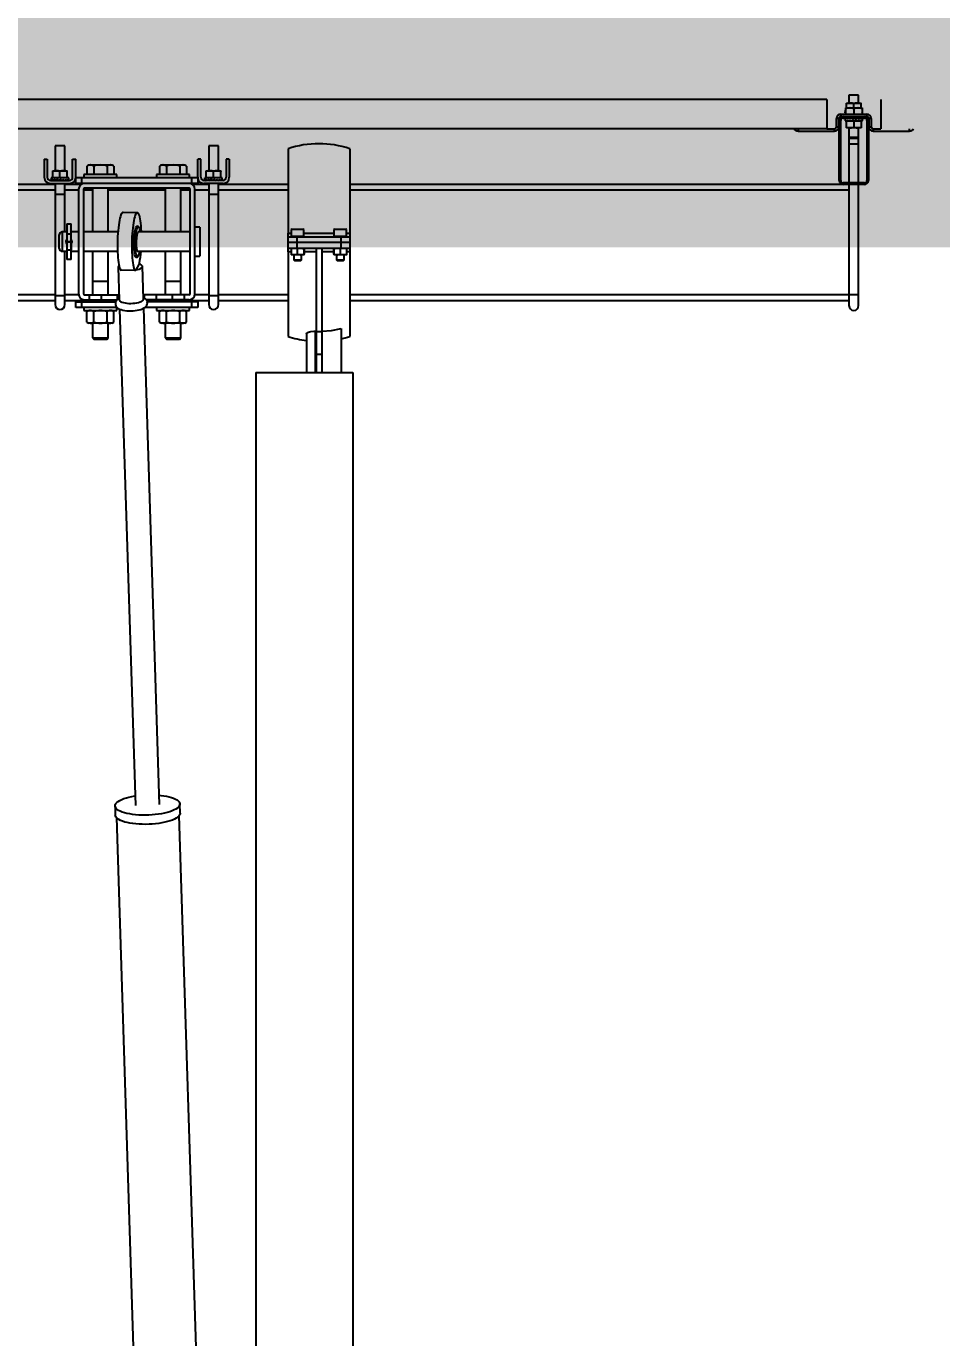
# Model space of a CAD drawing. Header units: feet. Extents: x -17 to 453, y -41 to 31.
# Drawn here: x 87.587 to 88.351, y -5.763 to -4.667 of the extents above; entities that cross this region are included whole.
import ezdxf
from ezdxf.enums import TextEntityAlignment as Align

# ---------------------------------------------------------------- set-up
doc = ezdxf.new("R2018")
doc.units = ezdxf.units.FT
doc.header["$MEASUREMENT"] = 0
doc.layers.add('ATI CENTER SUPPORT', color=7, linetype='Continuous')
doc.layers.add('G-ANNO-TEXT', color=1, linetype='Continuous')
doc.styles.add('NEI-A', font='arial.ttf')
doc.styles.get("Standard").update_dxf_attribs({"font": 'arial.ttf'})

# ---------------------------------------------------------------- blocks, each defined once
blk = doc.blocks.new('DETAIL_TITLE')
at = {"style": 'NEI-A', "flags": 8}
blk.add_attdef('#', text='', height=0.2, dxfattribs=at).set_placement((0.5922, -0.5109), align=Align.MIDDLE_CENTER)
at = {"lineweight": 30, "style": '', "flags": 104}
blk.add_attdef('DETAIL_TITLE', text='', height=0.2, dxfattribs=at).set_placement((0.9099, -0.5251), align=Align.BOTTOM_LEFT)
at = {"style": 'NEI-A'}
for tag, p in [('SCALE:', (0.9386, -0.7379)), ('1"_=_', (1.5474, -0.7379))]:
    blk.add_attdef(tag, text='', height=0.1, dxfattribs=at).set_placement(p, align=Align.BOTTOM_LEFT)

msp = doc.modelspace()

# ---------------------------------------------------------------- linework, layer by layer
at = {"color": 7, "linetype": 'Continuous', "lineweight": 25}
for p, q in [((88.27165, -4.73549), (88.27165, -4.73137)), ((88.27165, -4.73137), (88.28379, -4.73137)), ((88.27367, -4.72489), (88.27367, -4.73137)), ((88.28176, -4.72489), (88.27367, -4.72489)), ((88.27772, -4.73549), (88.27772, -4.73191)), ((88.28176, -4.73137), (88.28176, -4.72489)), ((88.28379, -4.73549), (88.28379, -4.73137)), ((88.30038, -4.72853), (88.30038, -4.75281)), ((88.26679, -4.74067), (88.26679, -4.7427)), ((88.26679, -4.74067), (88.28864, -4.74067)), ((88.26679, -4.7427), (88.28864, -4.7427)), ((88.27043, -4.73719), (88.27043, -4.73865)), ((88.27084, -4.73719), (88.27043, -4.73719)), ((88.27043, -4.73946), (88.27043, -4.73865)), ((88.27043, -4.73946), (88.27084, -4.73944)), ((88.27084, -4.73549), (88.27084, -4.74067)), ((88.27084, -4.73549), (88.2846, -4.73549)), ((88.27772, -4.73611), (88.27772, -4.74067)), ((88.2846, -4.73549), (88.2846, -4.74067)), ((88.285, -4.73719), (88.2846, -4.73719)), ((88.285, -4.73946), (88.2846, -4.73944)), ((88.285, -4.73946), (88.285, -4.73719)), ((88.28864, -4.7427), (88.28864, -4.74067)), ((88.23118, -4.75281), (88.23118, -4.75484)), ((88.25506, -4.75281), (88.26153, -4.75281)), ((88.26153, -4.75484), (88.26153, -4.75281)), ((88.26517, -4.74431), (88.26315, -4.74431)), ((88.26315, -4.75119), (88.26315, -4.74431)), ((88.26315, -4.75119), (88.26517, -4.75119)), ((88.26517, -4.75119), (88.26517, -4.74431)), ((88.26558, -4.79611), (88.26558, -4.74593)), ((88.26679, -4.79611), (88.26679, -4.74593)), ((88.26881, -4.74391), (88.28662, -4.74391)), ((88.27043, -4.74391), (88.27043, -4.74618)), ((88.27043, -4.74391), (88.27085, -4.74393)), ((88.27043, -4.74618), (88.285, -4.74618)), ((88.27087, -4.74391), (88.27087, -4.74472)), ((88.27087, -4.74391), (88.272, -4.74398)), ((88.27165, -4.752), (88.27165, -4.74618)), ((88.28379, -4.752), (88.27165, -4.752)), ((88.27182, -4.74391), (88.27182, -4.74397)), ((88.27214, -4.74391), (88.27214, -4.74472)), ((88.27214, -4.74391), (88.2732, -4.74399)), ((88.2732, -4.74399), (88.2732, -4.74425)), ((88.27367, -4.752), (88.27367, -4.79813)), ((88.27407, -4.74391), (88.27407, -4.74472)), ((88.27407, -4.74391), (88.27477, -4.74399)), ((88.27477, -4.74399), (88.27477, -4.74447)), ((88.27645, -4.74391), (88.27645, -4.74472)), ((88.27645, -4.74472), (88.27898, -4.74391)), ((88.27645, -4.74391), (88.27669, -4.74399)), ((88.27669, -4.74399), (88.27669, -4.74464)), ((88.27772, -4.74618), (88.27772, -4.75146)), ((88.27898, -4.74391), (88.27898, -4.74472)), ((88.28136, -4.74391), (88.28066, -4.74399)), ((88.28136, -4.74391), (88.28136, -4.74472)), ((88.28176, -4.79813), (88.28176, -4.752)), ((88.2833, -4.74391), (88.28223, -4.74399)), ((88.2833, -4.74391), (88.2833, -4.74472)), ((88.28456, -4.74391), (88.2833, -4.74398)), ((88.28361, -4.74397), (88.28361, -4.74391)), ((88.28379, -4.74618), (88.28379, -4.75146)), ((88.28379, -4.75146), (88.28379, -4.752)), ((88.28456, -4.74391), (88.28456, -4.74472)), ((88.285, -4.74391), (88.28456, -4.74393)), ((88.285, -4.74391), (88.285, -4.74472)), ((88.285, -4.74618), (88.285, -4.74472)), ((88.28864, -4.74593), (88.28864, -4.79611)), ((88.28986, -4.74593), (88.28986, -4.79611)), ((88.29228, -4.74431), (88.29026, -4.74431)), ((88.29026, -4.74431), (88.29026, -4.75119)), ((88.29026, -4.75119), (88.29228, -4.75119)), ((88.29228, -4.74431), (88.29228, -4.75119)), ((88.2939, -4.75281), (88.2939, -4.75484)), ((88.2939, -4.75281), (88.30038, -4.75281)), ((88.32425, -4.75484), (88.32425, -4.75281)), ((88.23118, -4.75484), (88.26153, -4.75484)), ((88.27367, -4.75999), (88.27458, -4.7609)), ((88.27367, -4.75999), (88.28176, -4.75999)), ((88.28085, -4.7609), (88.27458, -4.7609)), ((88.28085, -4.7609), (88.28176, -4.75999)), ((88.2939, -4.75484), (88.32425, -4.75484)), ((87.61066, -4.767), (87.61066, -4.78787)), ((87.61876, -4.767), (87.61066, -4.767)), ((87.61876, -4.78787), (87.61876, -4.767)), ((87.73893, -4.767), (87.73893, -4.78787)), ((87.74703, -4.767), (87.73893, -4.767)), ((87.74703, -4.78787), (87.74703, -4.767)), ((87.80518, -4.76949), (87.80518, -4.84105)), ((87.8568, -4.76949), (87.8568, -4.84105)), ((87.60156, -4.7783), (87.60156, -4.7934)), ((87.60156, -4.7783), (87.60413, -4.7783)), ((87.60413, -4.7783), (87.60413, -4.7934)), ((87.62529, -4.7934), (87.62529, -4.7783)), ((87.62529, -4.7783), (87.62786, -4.7783)), ((87.62786, -4.7934), (87.62786, -4.7783)), ((87.63879, -4.78308), (87.63728, -4.78395)), ((87.63728, -4.78395), (87.63728, -4.79117)), ((87.63879, -4.78308), (87.65821, -4.78308)), ((87.64289, -4.78395), (87.64289, -4.79117)), ((87.6541, -4.78395), (87.6541, -4.79117)), ((87.65971, -4.78395), (87.65821, -4.78308)), ((87.65971, -4.78395), (87.65971, -4.79117)), ((87.69948, -4.78308), (87.69798, -4.78395)), ((87.69798, -4.78395), (87.69798, -4.79117)), ((87.69948, -4.78308), (87.71891, -4.78308)), ((87.70359, -4.78395), (87.70359, -4.79117)), ((87.7148, -4.78395), (87.7148, -4.79117)), ((87.72041, -4.78395), (87.71891, -4.78308)), ((87.72041, -4.78395), (87.72041, -4.79117)), ((87.7324, -4.7783), (87.72983, -4.7783)), ((87.72983, -4.7934), (87.72983, -4.7783)), ((87.7324, -4.7934), (87.7324, -4.7783)), ((87.75356, -4.7783), (87.75356, -4.7934)), ((87.75613, -4.7783), (87.75356, -4.7783)), ((87.75613, -4.7783), (87.75613, -4.7934)), ((87.6067, -4.79597), (87.62272, -4.79597)), ((87.60743, -4.7937), (87.60743, -4.79516)), ((87.62199, -4.7937), (87.60743, -4.7937)), ((87.60743, -4.79597), (87.60743, -4.79516)), ((87.60743, -4.79597), (87.60787, -4.79594)), ((87.60787, -4.79597), (87.60787, -4.79516)), ((87.60787, -4.79597), (87.60913, -4.79589)), ((87.60864, -4.7937), (87.60864, -4.78787)), ((87.60864, -4.78787), (87.62078, -4.78787)), ((87.60881, -4.79591), (87.60881, -4.79597)), ((87.60913, -4.79597), (87.60913, -4.79516)), ((87.60913, -4.79597), (87.61019, -4.79589)), ((87.61107, -4.79597), (87.61107, -4.79516)), ((87.61107, -4.79597), (87.61176, -4.79589)), ((87.61597, -4.79516), (87.61344, -4.79597)), ((87.61344, -4.79597), (87.61344, -4.79516)), ((87.61471, -4.7937), (87.61471, -4.78842)), ((87.61573, -4.79589), (87.61573, -4.79523)), ((87.61597, -4.79597), (87.61573, -4.79589)), ((87.61597, -4.79597), (87.61597, -4.79516)), ((87.61766, -4.79589), (87.61766, -4.7954)), ((87.61835, -4.79597), (87.61766, -4.79589)), ((87.61835, -4.79597), (87.61835, -4.79516)), ((87.61923, -4.79589), (87.61923, -4.79563)), ((87.62029, -4.79597), (87.61923, -4.79589)), ((87.62029, -4.79597), (87.62029, -4.79516)), ((87.62155, -4.79597), (87.62042, -4.7959)), ((87.62061, -4.79597), (87.62061, -4.79591)), ((87.62078, -4.7937), (87.62078, -4.78787)), ((87.62155, -4.79597), (87.62155, -4.79516)), ((87.62199, -4.79597), (87.62158, -4.79594)), ((87.62199, -4.79516), (87.62199, -4.7937)), ((87.62199, -4.79597), (87.62199, -4.79516)), ((87.62786, -4.79368), (87.72983, -4.79368)), ((87.62786, -4.79935), (87.62786, -4.79368)), ((87.63272, -4.79368), (87.63272, -4.79854)), ((87.63474, -4.79117), (87.63474, -4.79368)), ((87.66226, -4.79117), (87.63474, -4.79117)), ((87.66226, -4.79368), (87.66226, -4.79117)), ((87.69544, -4.79117), (87.69544, -4.79368)), ((87.72295, -4.79117), (87.69544, -4.79117)), ((87.72295, -4.79368), (87.72295, -4.79117)), ((87.72497, -4.79854), (87.72497, -4.79368)), ((87.72983, -4.79368), (87.72983, -4.79935)), ((87.75099, -4.79597), (87.73497, -4.79597)), ((87.7357, -4.79597), (87.7357, -4.7937)), ((87.75026, -4.7937), (87.7357, -4.7937)), ((87.7357, -4.79597), (87.7357, -4.79516)), ((87.7357, -4.79597), (87.73614, -4.79594)), ((87.73614, -4.79597), (87.73614, -4.79516)), ((87.73614, -4.79597), (87.7374, -4.79589)), ((87.73614, -4.79597), (87.73614, -4.79597)), ((87.73691, -4.78842), (87.73691, -4.78787)), ((87.73691, -4.7937), (87.73691, -4.78787)), ((87.73691, -4.78787), (87.74905, -4.78787)), ((87.73708, -4.79591), (87.73708, -4.79597)), ((87.7374, -4.79597), (87.7374, -4.79516)), ((87.7374, -4.79597), (87.73846, -4.79589)), ((87.73934, -4.79597), (87.73934, -4.79516)), ((87.73934, -4.79597), (87.74003, -4.79589)), ((87.74425, -4.79516), (87.74172, -4.79597)), ((87.74172, -4.79597), (87.74172, -4.79516)), ((87.74298, -4.7937), (87.74298, -4.78842)), ((87.74401, -4.79589), (87.74401, -4.79523)), ((87.74425, -4.79597), (87.74401, -4.79589)), ((87.74425, -4.79597), (87.74425, -4.79516)), ((87.74593, -4.79589), (87.74593, -4.7954)), ((87.74662, -4.79597), (87.74593, -4.79589)), ((87.74662, -4.79597), (87.74662, -4.79516)), ((87.7475, -4.79589), (87.7475, -4.79563)), ((87.74856, -4.79597), (87.7475, -4.79589)), ((87.74856, -4.79597), (87.74856, -4.79516)), ((87.74983, -4.79597), (87.74869, -4.7959)), ((87.74888, -4.79597), (87.74888, -4.79591)), ((87.74905, -4.78787), (87.74905, -4.78842)), ((87.74905, -4.7937), (87.74905, -4.78842)), ((87.74983, -4.79597), (87.74983, -4.79516)), ((87.75026, -4.79597), (87.74985, -4.79594)), ((87.75026, -4.79516), (87.75026, -4.7937)), ((87.75026, -4.79597), (87.75026, -4.79516)), ((88.28662, -4.79813), (88.26881, -4.79813)), ((87.61066, -4.79935), (87.37536, -4.79935)), ((87.6067, -4.79854), (87.62272, -4.79854)), ((87.61066, -4.79854), (87.61066, -4.8997)), ((87.61876, -4.839), (87.61876, -4.79854)), ((87.63246, -4.79935), (87.61876, -4.79935)), ((87.72983, -4.79854), (87.62786, -4.79854)), ((87.63029, -4.80339), (87.63029, -4.89079)), ((87.63433, -4.80339), (87.63433, -4.89079)), ((87.72255, -4.80258), (87.63514, -4.80258)), ((87.64202, -4.80258), (87.64202, -4.839)), ((87.65497, -4.839), (87.65497, -4.80258)), ((87.70272, -4.80258), (87.70272, -4.839)), ((87.71567, -4.839), (87.71567, -4.80258)), ((87.72336, -4.89079), (87.72336, -4.80339)), ((87.73893, -4.79935), (87.72523, -4.79935)), ((87.7274, -4.89079), (87.7274, -4.80339)), ((87.75099, -4.79854), (87.73497, -4.79854)), ((87.73893, -4.79854), (87.73893, -4.8997)), ((87.74703, -4.8997), (87.74703, -4.79854)), ((87.80518, -4.79935), (87.74703, -4.79935)), ((88.28662, -4.79935), (87.8568, -4.79935)), ((88.27367, -4.79935), (88.27367, -4.90051)), ((88.28176, -4.90051), (88.28176, -4.79935)), ((87.67934, -4.82297), (87.66738, -4.82268)), ((87.6141, -4.85276), (87.6141, -4.84143)), ((87.6204, -4.839), (87.61653, -4.839)), ((87.6204, -4.83238), (87.6204, -4.84693)), ((87.6204, -4.83238), (87.62383, -4.83238)), ((87.62056, -4.83238), (87.62056, -4.84709)), ((87.62056, -4.84047), (87.62383, -4.84047)), ((87.62383, -4.83238), (87.624, -4.83238)), ((87.624, -4.84693), (87.624, -4.83238)), ((87.63029, -4.839), (87.624, -4.839)), ((87.66313, -4.839), (87.63433, -4.839)), ((87.72336, -4.839), (87.68016, -4.839)), ((87.73145, -4.83495), (87.7274, -4.83495)), ((87.73145, -4.83495), (87.73145, -4.85923)), ((87.80518, -4.85447), (87.80518, -4.84134)), ((87.80845, -4.83657), (87.80793, -4.8371)), ((87.80793, -4.8371), (87.80793, -4.84252)), ((87.81845, -4.8371), (87.80793, -4.8371)), ((87.80845, -4.83657), (87.81792, -4.83657)), ((87.81845, -4.8371), (87.81792, -4.83657)), ((87.81845, -4.84252), (87.81845, -4.8371)), ((87.84406, -4.83657), (87.84353, -4.8371)), ((87.84353, -4.8371), (87.84353, -4.84252)), ((87.85406, -4.8371), (87.84353, -4.8371)), ((87.84406, -4.83657), (87.85353, -4.83657)), ((87.85406, -4.8371), (87.85353, -4.83657)), ((87.85406, -4.84252), (87.85406, -4.8371)), ((87.8568, -4.84134), (87.8568, -4.85447)), ((87.6204, -4.84747), (87.6204, -4.84691)), ((87.6204, -4.84693), (87.6204, -4.84694)), ((87.6204, -4.84746), (87.6204, -4.86208)), ((87.6204, -4.84748), (87.6204, -4.84746)), ((87.62056, -4.84709), (87.62383, -4.84709)), ((87.62056, -4.84709), (87.62056, -4.84709)), ((87.62056, -4.84709), (87.62056, -4.8473)), ((87.62056, -4.8473), (87.62383, -4.8473)), ((87.62383, -4.8473), (87.62383, -4.84706)), ((87.62383, -4.8473), (87.62383, -4.86208)), ((87.62399, -4.84691), (87.62399, -4.84746)), ((87.62399, -4.84695), (87.624, -4.84693)), ((87.62399, -4.84748), (87.624, -4.84747)), ((87.624, -4.84747), (87.624, -4.85399)), ((87.80518, -4.84305), (87.8568, -4.84305)), ((87.8568, -4.8479), (87.80518, -4.8479)), ((87.8568, -4.85276), (87.80518, -4.85276)), ((87.80793, -4.84252), (87.80845, -4.84305)), ((87.80793, -4.84252), (87.81845, -4.84252)), ((87.81247, -4.84305), (87.81247, -4.85276)), ((87.81792, -4.84305), (87.81845, -4.84252)), ((87.82856, -4.85276), (87.82856, -4.95649)), ((87.83342, -4.85276), (87.83342, -4.95649)), ((87.84353, -4.84252), (87.84406, -4.84305)), ((87.84353, -4.84252), (87.85406, -4.84252)), ((87.84951, -4.85276), (87.84951, -4.84305)), ((87.85353, -4.84305), (87.85406, -4.84252)), ((87.61653, -4.85519), (87.6204, -4.85519)), ((87.61876, -4.8997), (87.61876, -4.85519)), ((87.62399, -4.86208), (87.6204, -4.86208)), ((87.62399, -4.86208), (87.62399, -4.85399)), ((87.62399, -4.85519), (87.63029, -4.85519)), ((87.63433, -4.85519), (87.66277, -4.85519)), ((87.64202, -4.85519), (87.64202, -4.8916)), ((87.65497, -4.8916), (87.65497, -4.85519)), ((87.6793, -4.85519), (87.72336, -4.85519)), ((87.70272, -4.85519), (87.70272, -4.8916)), ((87.71567, -4.8916), (87.71567, -4.85519)), ((87.7274, -4.85923), (87.73145, -4.85923)), ((87.80518, -4.85476), (87.80518, -4.92631)), ((87.80777, -4.85323), (87.80777, -4.85755)), ((87.81844, -4.85802), (87.80793, -4.85802)), ((87.80995, -4.85802), (87.80995, -4.86268)), ((87.80995, -4.86268), (87.81081, -4.86328)), ((87.81642, -4.86268), (87.80995, -4.86268)), ((87.81556, -4.86328), (87.81081, -4.86328)), ((87.81285, -4.85323), (87.81285, -4.85755)), ((87.81556, -4.86328), (87.81642, -4.86268)), ((87.81642, -4.86268), (87.81642, -4.85802)), ((87.81827, -4.85323), (87.81827, -4.85755)), ((87.81861, -4.85323), (87.81861, -4.85755)), ((87.84338, -4.85755), (87.84338, -4.85323)), ((87.85405, -4.85802), (87.84354, -4.85802)), ((87.84371, -4.85755), (87.84371, -4.85323)), ((87.84556, -4.85802), (87.84556, -4.86268)), ((87.84556, -4.86268), (87.84642, -4.86328)), ((87.85203, -4.86268), (87.84556, -4.86268)), ((87.85117, -4.86328), (87.84642, -4.86328)), ((87.84913, -4.85755), (87.84913, -4.85323)), ((87.85117, -4.86328), (87.85203, -4.86268)), ((87.85203, -4.86268), (87.85203, -4.85802)), ((87.85421, -4.85755), (87.85421, -4.85323)), ((87.8568, -4.85476), (87.8568, -4.92631)), ((87.66333, -4.86837), (87.66421, -4.89583)), ((87.67774, -4.87136), (87.66578, -4.87107)), ((87.68078, -4.86566), (87.67774, -4.87136)), ((87.68111, -4.86503), (87.68078, -4.86566)), ((87.68443, -4.89518), (87.68356, -4.86773)), ((87.61066, -4.89646), (87.38831, -4.89646)), ((87.64202, -4.89646), (87.61876, -4.89646)), ((87.62786, -4.90212), (87.62786, -4.89646)), ((87.63514, -4.8916), (87.66407, -4.8916)), ((87.63514, -4.89565), (87.66248, -4.89565)), ((87.63935, -4.89565), (87.63935, -4.8916)), ((87.64202, -4.89565), (87.64202, -4.89727)), ((87.64904, -4.8916), (87.64904, -4.89565)), ((87.65497, -4.89727), (87.65497, -4.89565)), ((87.66182, -4.89646), (87.65497, -4.89646)), ((87.66266, -4.89545), (87.66266, -4.8916)), ((87.72255, -4.8916), (87.68432, -4.8916)), ((87.72255, -4.89565), (87.68686, -4.89565)), ((87.70272, -4.89646), (87.68734, -4.89646)), ((87.69503, -4.8916), (87.69503, -4.89565)), ((87.70272, -4.89565), (87.70272, -4.89727)), ((87.70865, -4.89565), (87.70865, -4.8916)), ((87.71567, -4.89727), (87.71567, -4.89565)), ((87.73893, -4.89646), (87.71567, -4.89646)), ((87.71834, -4.8916), (87.71834, -4.89565)), ((87.72983, -4.89646), (87.72983, -4.90212)), ((87.80518, -4.89646), (87.74703, -4.89646)), ((88.27367, -4.89646), (87.8568, -4.89646)), ((87.62786, -4.89727), (87.66141, -4.89727)), ((87.66253, -4.90212), (87.62786, -4.90212)), ((87.63272, -4.89727), (87.63272, -4.90212)), ((87.63474, -4.90212), (87.63474, -4.90463)), ((87.63474, -4.90463), (87.66226, -4.90463)), ((87.63879, -4.90463), (87.63728, -4.9055)), ((87.63728, -4.91429), (87.63728, -4.9055)), ((87.64289, -4.91429), (87.64289, -4.9055)), ((87.6541, -4.91429), (87.6541, -4.9055)), ((87.65971, -4.9055), (87.65821, -4.90463)), ((87.65971, -4.91429), (87.65971, -4.9055)), ((87.66226, -4.90463), (87.66226, -4.90212)), ((87.66445, -4.90342), (87.67768, -5.318)), ((87.6979, -5.31735), (87.68467, -4.90275)), ((87.72983, -4.90212), (87.68564, -4.90212)), ((87.72983, -4.89727), (87.68764, -4.89727)), ((87.69544, -4.90212), (87.69544, -4.90463)), ((87.69544, -4.90463), (87.72295, -4.90463)), ((87.69948, -4.90463), (87.69798, -4.9055)), ((87.69798, -4.91429), (87.69798, -4.9055)), ((87.70359, -4.91429), (87.70359, -4.9055)), ((87.7148, -4.91429), (87.7148, -4.9055)), ((87.72041, -4.9055), (87.71891, -4.90463)), ((87.72041, -4.91429), (87.72041, -4.9055)), ((87.72295, -4.90463), (87.72295, -4.90212)), ((87.72497, -4.90212), (87.72497, -4.89727)), ((87.63728, -4.91429), (87.63879, -4.91515)), ((87.65821, -4.91515), (87.63879, -4.91515)), ((87.64202, -4.91515), (87.64202, -4.92754)), ((87.65497, -4.92754), (87.65497, -4.91515)), ((87.65821, -4.91515), (87.65971, -4.91429)), ((87.69798, -4.91429), (87.69948, -4.91515)), ((87.71891, -4.91515), (87.69948, -4.91515)), ((87.70272, -4.91515), (87.70272, -4.92754)), ((87.71567, -4.92754), (87.71567, -4.91515)), ((87.71891, -4.91515), (87.72041, -4.91429)), ((87.64202, -4.92754), (87.64324, -4.92875)), ((87.64202, -4.92754), (87.65497, -4.92754)), ((87.65376, -4.92875), (87.64324, -4.92875)), ((87.65376, -4.92875), (87.65497, -4.92754)), ((87.70272, -4.92754), (87.70393, -4.92875)), ((87.70272, -4.92754), (87.71567, -4.92754)), ((87.71445, -4.92875), (87.70393, -4.92875)), ((87.71445, -4.92875), (87.71567, -4.92754)), ((87.82056, -4.92443), (87.82056, -4.95649)), ((87.82784, -4.92191), (87.82856, -4.92194)), ((87.82856, -4.92213), (87.83342, -4.92213)), ((87.8497, -4.91958), (87.8497, -4.95649)), ((87.83342, -4.94148), (87.82856, -4.94148)), ((87.77832, -4.95649), (87.85931, -4.95649)), ((87.77832, -4.95649), (87.77832, -8.19363)), ((87.85931, -4.95649), (87.85931, -6.15409)), ((87.66069, -5.31854), (87.66094, -5.32622)), ((87.71513, -5.32449), (87.71488, -5.31681)), ((87.66181, -5.32825), (87.68719, -6.1238)), ((87.73977, -6.12212), (87.71439, -5.32657))]:
    msp.add_line(p, q, dxfattribs=at)
at = {"color": 8, "linetype": 'Continuous', "lineweight": 25}
for p, q in [((88.27367, -4.76536), (88.28176, -4.76536)), ((87.61066, -4.8042), (87.38831, -4.8042)), ((87.61066, -4.80746), (87.61876, -4.80746)), ((87.63029, -4.8042), (87.61876, -4.8042)), ((87.64202, -4.8042), (87.63433, -4.8042)), ((87.70272, -4.8042), (87.65497, -4.8042)), ((87.72336, -4.8042), (87.71567, -4.8042)), ((87.73893, -4.8042), (87.7274, -4.8042)), ((87.73893, -4.80746), (87.74703, -4.80746)), ((87.80518, -4.8042), (87.74703, -4.8042)), ((88.27367, -4.8042), (87.8568, -4.8042)), ((87.61653, -4.839), (87.61653, -4.85519)), ((87.6204, -4.84047), (87.62056, -4.84047)), ((87.62383, -4.84047), (87.624, -4.84047)), ((87.8053, -4.84012), (87.80793, -4.84012)), ((87.81845, -4.84012), (87.84353, -4.84012)), ((87.85406, -4.84012), (87.85668, -4.84012)), ((87.80777, -4.85569), (87.8053, -4.85569)), ((87.82856, -4.85569), (87.81861, -4.85569)), ((87.84338, -4.85569), (87.83342, -4.85569)), ((87.85668, -4.85569), (87.85421, -4.85569)), ((87.64202, -4.88019), (87.65497, -4.88019)), ((87.70272, -4.88019), (87.71567, -4.88019)), ((87.61066, -4.8916), (87.38022, -4.8916)), ((87.61876, -4.89241), (87.61066, -4.89241)), ((87.63036, -4.8916), (87.61876, -4.8916)), ((87.68532, -4.89425), (87.68532, -4.8916)), ((87.73893, -4.8916), (87.72733, -4.8916)), ((87.74703, -4.89241), (87.73893, -4.89241)), ((87.80518, -4.8916), (87.74703, -4.8916)), ((88.28176, -4.8916), (87.8568, -4.8916)), ((87.82784, -4.92191), (87.82784, -4.95649))]:
    msp.add_line(p, q, dxfattribs=at)
at = {"color": 7, "linetype": 'Continuous', "lineweight": 25, "flags": 128}
for points in [[(87.66738, -4.82268), (87.66695, -4.8228), (87.6665, -4.82321), (87.66606, -4.8239), (87.66562, -4.82486), (87.6652, -4.82607), (87.6648, -4.82754), (87.66443, -4.82923), (87.66408, -4.83113), (87.66376, -4.83321), (87.66348, -4.83546), (87.66323, -4.83784), (87.66303, -4.84033), (87.66287, -4.8429), (87.66276, -4.84551), (87.6627, -4.84814), (87.66268, -4.85076), (87.66271, -4.85333), (87.6628, -4.85583), (87.66292, -4.85822), (87.6631, -4.86049), (87.66331, -4.86259), (87.66357, -4.8645), (87.66387, -4.86622), (87.6642, -4.8677), (87.66456, -4.86894), (87.66494, -4.86992), (87.66535, -4.87064), (87.66578, -4.87107)], [(87.68278, -4.839), (87.68276, -4.83845), (87.68263, -4.83605), (87.68246, -4.83378), (87.68225, -4.83168), (87.68199, -4.82975), (87.6817, -4.82803), (87.68137, -4.82654), (87.68101, -4.82529), (87.68062, -4.8243), (87.68022, -4.82357), (87.67979, -4.82313), (87.67935, -4.82297), (87.67891, -4.82309), (87.67846, -4.8235), (87.67802, -4.82419), (87.67759, -4.82514), (87.67717, -4.82636), (87.67677, -4.82782), (87.67639, -4.82952), (87.67604, -4.83142), (87.67572, -4.8335), (87.67544, -4.83575), (87.6752, -4.83813), (87.67499, -4.84062), (87.67484, -4.84319), (87.67473, -4.8458), (87.67466, -4.84843), (87.67465, -4.85105), (87.67468, -4.85362), (87.67476, -4.85612), (87.67489, -4.85851), (87.67506, -4.86077), (87.67528, -4.86288), (87.67553, -4.86479), (87.67583, -4.8665), (87.67616, -4.86799), (87.67652, -4.86923), (87.67691, -4.87021), (87.67731, -4.87092), (87.67774, -4.87136)], [(87.62383, -4.83238), (87.62383, -4.84697), (87.62383, -4.84709)], [(87.67862, -4.86022), (87.6785, -4.86025), (87.67817, -4.86014), (87.67786, -4.85975), (87.67757, -4.85907), (87.67731, -4.85813), (87.67708, -4.85695), (87.67688, -4.85555), (87.67673, -4.85396), (87.67662, -4.85222), (87.67656, -4.85038), (87.67655, -4.84846), (87.67659, -4.84651), (87.67668, -4.84458), (87.67682, -4.84272), (87.67699, -4.84095), (87.67721, -4.83932), (87.67746, -4.83787), (87.67774, -4.83663), (87.67804, -4.83562), (87.67836, -4.83488), (87.67869, -4.83441), (87.67902, -4.83422), (87.67924, -4.83427)], [(87.68013, -4.85913), (87.67981, -4.85959), (87.67949, -4.85976), (87.67917, -4.85963), (87.67887, -4.85922), (87.67858, -4.85852), (87.67833, -4.85757), (87.67811, -4.85637), (87.67792, -4.85495), (87.67778, -4.85336), (87.67769, -4.85162), (87.67764, -4.84979), (87.67765, -4.84789), (87.6777, -4.84598), (87.6778, -4.84409), (87.67795, -4.84229), (87.67814, -4.84059), (87.67836, -4.83906), (87.67863, -4.83772), (87.67891, -4.8366), (87.67922, -4.83573), (87.67954, -4.83513), (87.67986, -4.83482), (87.68018, -4.83479), (87.68049, -4.83506), (87.68079, -4.83562), (87.68106, -4.83645), (87.6813, -4.83753), (87.6815, -4.83884), (87.68152, -4.839)], [(87.67951, -4.83958), (87.67926, -4.8402), (87.67903, -4.84107), (87.67882, -4.84217), (87.67865, -4.84345), (87.67851, -4.84487), (87.67843, -4.84637), (87.67839, -4.84791), (87.6784, -4.84943), (87.67845, -4.85086), (87.67856, -4.85217), (87.67871, -4.8533), (87.6789, -4.85421), (87.67911, -4.85487), (87.67935, -4.85525), (87.67961, -4.85535), (87.67984, -4.85519)], [(87.67986, -4.83919), (87.67977, -4.83924), (87.67951, -4.83958)], [(87.6205, -4.84708), (87.62052, -4.84709), (87.62056, -4.84709)], [(87.66406, -4.86714), (87.66365, -4.86754), (87.66337, -4.86808), (87.66337, -4.86861), (87.66366, -4.86913), (87.66422, -4.86961), (87.66499, -4.87003)], [(87.67808, -4.87073), (87.67952, -4.8704), (87.68079, -4.87001), (87.68185, -4.86956), (87.68268, -4.86907), (87.68324, -4.86856), (87.68352, -4.86802), (87.68352, -4.86749), (87.68323, -4.86697), (87.68267, -4.86649), (87.68184, -4.86605), (87.68078, -4.86566)], [(87.66159, -4.89681), (87.66122, -4.89776), (87.66107, -4.89873), (87.66117, -4.89978), (87.66149, -4.90072), (87.66199, -4.90153), (87.66263, -4.90223), (87.66342, -4.90285), (87.66444, -4.90342), (87.66576, -4.90394), (87.6673, -4.90436), (87.66892, -4.90467), (87.67061, -4.90487), (87.67234, -4.90497), (87.6741, -4.90498), (87.67585, -4.90491), (87.67759, -4.90475), (87.67926, -4.9045), (87.68086, -4.90417), (87.68237, -4.90375), (87.68378, -4.90322), (87.6851, -4.90252), (87.68607, -4.90181), (87.68678, -4.90105), (87.68731, -4.90021), (87.68765, -4.89929), (87.68777, -4.89832), (87.68764, -4.89728), (87.6873, -4.89635), (87.6868, -4.89556), (87.68614, -4.89487), (87.68533, -4.89425), (87.68439, -4.89374)], [(87.66421, -4.89583), (87.66436, -4.89633), (87.66479, -4.89684), (87.6655, -4.8973), (87.66647, -4.89772), (87.66766, -4.89807), (87.66904, -4.89835), (87.67057, -4.89855), (87.67221, -4.89866), (87.67391, -4.89867), (87.67563, -4.8986), (87.6773, -4.89844), (87.67889, -4.89819), (87.68035, -4.89787), (87.68164, -4.89747), (87.68271, -4.89703), (87.68354, -4.89653), (87.68411, -4.89601), (87.6844, -4.89547), (87.68443, -4.89518)], [(87.82056, -4.92443), (87.82101, -4.92348), (87.82157, -4.92305), (87.82235, -4.92266), (87.82326, -4.92236), (87.82436, -4.92212), (87.82666, -4.9219), (87.82784, -4.92191)], [(87.83342, -4.92194), (87.84157, -4.92122), (87.8497, -4.91958)], [(87.8497, -4.9283), (87.85299, -4.92746), (87.8568, -4.92631)], [(87.68327, -5.32616), (87.68055, -5.32605), (87.6779, -5.32585), (87.67536, -5.32556), (87.67295, -5.32519), (87.67069, -5.32474), (87.66862, -5.32422), (87.66676, -5.32362), (87.66511, -5.32296), (87.6637, -5.32225), (87.66255, -5.32149), (87.66167, -5.32069), (87.66107, -5.31985), (87.66074, -5.319), (87.66071, -5.31813), (87.66096, -5.31725), (87.6615, -5.31638), (87.66231, -5.31552), (87.6634, -5.31469), (87.66474, -5.31388), (87.66633, -5.31312), (87.66814, -5.3124), (87.67016, -5.31175), (87.67237, -5.31115), (87.67475, -5.31062), (87.67726, -5.31017), (87.67743, -5.31014)], [(87.69765, -5.3095), (87.69896, -5.30963), (87.70144, -5.30996), (87.70378, -5.31037), (87.70594, -5.31086), (87.70791, -5.31142), (87.70967, -5.31205), (87.7112, -5.31273), (87.71248, -5.31347), (87.7135, -5.31426), (87.71424, -5.31507), (87.7147, -5.31592), (87.71488, -5.31679), (87.71478, -5.31766), (87.71438, -5.31854), (87.71371, -5.3194), (87.71275, -5.32025), (87.71154, -5.32107), (87.71007, -5.32185), (87.70837, -5.32259), (87.70645, -5.32328), (87.70433, -5.32391), (87.70203, -5.32447), (87.69959, -5.32496), (87.69702, -5.32537), (87.69435, -5.32571), (87.69161, -5.32595), (87.68883, -5.32611), (87.68604, -5.32618), (87.68327, -5.32616)], [(87.68351, -5.33384), (87.68079, -5.33373), (87.67814, -5.33353), (87.6756, -5.33324), (87.67319, -5.33287), (87.67094, -5.33242), (87.66887, -5.3319), (87.667, -5.33131), (87.66535, -5.33065), (87.66395, -5.32994), (87.6628, -5.32917), (87.66192, -5.32837), (87.66131, -5.32754), (87.66099, -5.32668), (87.66094, -5.32622)], [(87.71513, -5.32449), (87.71502, -5.32535), (87.71463, -5.32622), (87.71395, -5.32709), (87.713, -5.32793), (87.71178, -5.32875), (87.71032, -5.32954), (87.70861, -5.33028), (87.70669, -5.33096), (87.70457, -5.33159), (87.70228, -5.33216), (87.69983, -5.33265), (87.69726, -5.33306), (87.69459, -5.33339), (87.69185, -5.33364), (87.68908, -5.33379), (87.68629, -5.33386), (87.68351, -5.33384)]]:
    msp.add_lwpolyline(points, dxfattribs=at)
at = {"color": 8, "linetype": 'Continuous', "lineweight": 25, "flags": 128}
for points in [[(87.6204, -4.84565), (87.6204, -4.84567), (87.6204, -4.84567)], [(87.6204, -4.84875), (87.6204, -4.84872), (87.6204, -4.84872)], [(87.62399, -4.84695), (87.624, -4.84694), (87.624, -4.84693)], [(87.624, -4.84567), (87.624, -4.84565)]]:
    msp.add_lwpolyline(points, dxfattribs=at)
at = {"color": 7, "linetype": 'Continuous', "lineweight": 25}
for centre, radius, start, end in [((88.27481, -4.74086), 0.00949, 90.78245, 109.47371), ((88.27459, -4.74067), 0.0093, 70.33173, 89.41212), ((88.2809, -4.74094), 0.00958, 90.86772, 109.38844), ((88.28062, -4.74085), 0.00949, 70.52369, 89.22015), ((88.26679, -4.74431), 0.00364, 90, 180), ((88.26679, -4.74431), 0.00162, 90, 180), ((88.26881, -4.74593), 0.00324, 90, 180), ((88.27443, -4.74631), 0.01082, 90.83441, 109.42175), ((88.27413, -4.74625), 0.01076, 70.5263, 89.21755), ((88.28131, -4.74628), 0.01079, 90.8115, 109.44466), ((88.28098, -4.74639), 0.0109, 70.64771, 89.09614), ((88.28662, -4.74593), 0.00324, 0, 90), ((88.28864, -4.74431), 0.00364, 0, 90), ((88.28864, -4.74431), 0.00162, 0, 90), ((88.23118, -4.75119), 0.00364, 206.3878, 270), ((88.26153, -4.75119), 0.00162, 270, 0), ((88.26153, -4.75119), 0.00364, 270, 360), ((88.26881, -4.74593), 0.00202, 90, 180), ((88.27483, -4.74238), 0.00962, 250.65412, 269.08972), ((88.27455, -4.74251), 0.00949, 270.78245, 289.47371), ((88.28088, -4.74251), 0.00949, 250.52369, 269.22015), ((88.28061, -4.74242), 0.00958, 270.86772, 289.38844), ((88.28662, -4.74593), 0.00202, 0, 90), ((88.2939, -4.75119), 0.00364, 180, 270), ((88.2939, -4.75119), 0.00162, 180, 270), ((88.32425, -4.75119), 0.00364, 270, 333.6122), ((87.83099, -4.8479), 0.08255, 71.78219, 108.21781), ((87.64023, -4.7885), 0.00542, 91.48681, 122.89744), ((87.63997, -4.78842), 0.00534, 56.85863, 88.75713), ((87.6488, -4.80357), 0.02049, 90.83627, 106.75168), ((87.64831, -4.80283), 0.01975, 72.94896, 89.46309), ((87.65705, -4.7885), 0.00542, 91.48681, 122.89744), ((87.65679, -4.78842), 0.00534, 56.85863, 88.75713), ((87.70092, -4.7885), 0.00542, 91.48681, 122.89744), ((87.70067, -4.78842), 0.00534, 56.85863, 88.75713), ((87.70949, -4.80357), 0.02049, 90.83627, 106.75168), ((87.70901, -4.80283), 0.01975, 72.94896, 89.46309), ((87.71774, -4.7885), 0.00542, 91.48681, 122.89744), ((87.71749, -4.78842), 0.00534, 56.85863, 88.75713), ((87.6067, -4.7934), 0.00514, 180, 270), ((87.6067, -4.7934), 0.00257, 180, 270), ((87.6118, -4.79737), 0.00949, 90.78245, 109.47371), ((87.61152, -4.7975), 0.00962, 70.65412, 89.08972), ((87.61787, -4.79737), 0.00949, 90.78245, 109.47371), ((87.61765, -4.79717), 0.0093, 70.33173, 89.41212), ((87.62272, -4.7934), 0.00257, 270, 0), ((87.62272, -4.7934), 0.00514, 270, 0), ((87.73497, -4.7934), 0.00514, 180, 270), ((87.73497, -4.7934), 0.00257, 180, 270), ((87.74008, -4.79737), 0.00949, 90.78245, 109.47371), ((87.73979, -4.7975), 0.00962, 70.65412, 89.08972), ((87.74615, -4.79737), 0.00949, 90.78245, 109.47371), ((87.74592, -4.79717), 0.0093, 70.33173, 89.41212), ((87.75099, -4.7934), 0.00257, 270, 0), ((87.75099, -4.7934), 0.00514, 270, 0), ((88.26881, -4.79611), 0.00324, 180, 270), ((88.26881, -4.79611), 0.00202, 180, 270), ((88.28662, -4.79611), 0.00202, 270, 0), ((88.28662, -4.79611), 0.00324, 270, 0), ((87.63514, -4.80339), 0.00486, 90, 180), ((87.63514, -4.80339), 0.000809, 90, 180), ((87.72255, -4.80339), 0.00486, 0, 90), ((87.72255, -4.80339), 0.000809, 0, 90), ((87.61653, -4.84143), 0.00243, 90, 180), ((87.67278, -4.84709), 0.01436, 58.61777, 63.24132), ((87.79619, -4.83987), 0.00911, 350.75595, 358.47617), ((87.86579, -4.83987), 0.00911, 181.52383, 189.24405), ((87.61653, -4.85276), 0.00243, 180, 270), ((87.62186, -4.84699), 0.0023, 129.61726, 182.50242), ((87.62193, -4.84717), 0.00236, 178.14454, 231.82812), ((87.62056, -4.84566), 0.000162, 175.60838, 184.39162), ((87.62056, -4.84693), 0.000162, 180, 270), ((87.62056, -4.84746), 0.000162, 90, 184.57531), ((87.62056, -4.84746), 0.000162, 90, 185.53597), ((87.62056, -4.84873), 0.000162, 175.60838, 187.7827), ((87.62383, -4.84693), 0.000162, 270, 0), ((87.62383, -4.84746), 0.000162, 351.05084, 90.0238), ((87.62222, -4.84709), 0.00261, 310.14747, 47.07828), ((87.62383, -4.84566), 0.000162, 356.40664, 4.43882), ((87.81043, -4.86052), 0.00776, 90.87849, 110.06068), ((87.80848, -4.85322), 0.000716, 140.01217, 180.79008), ((87.8102, -4.86047), 0.00772, 69.88469, 89.17614), ((87.81568, -4.86146), 0.0087, 90.74446, 108.9281), ((87.81543, -4.86154), 0.00879, 71.1598, 89.16765), ((87.81903, -4.85323), 0.000755, 141.12472, 179.67752), ((87.81789, -4.85322), 0.000716, 359.20992, 39.98783), ((87.84409, -4.85322), 0.000716, 140.01217, 180.79008), ((87.84295, -4.85323), 0.000755, 0.32248, 38.87528), ((87.84655, -4.86154), 0.00879, 90.83235, 108.8402), ((87.84631, -4.86146), 0.0087, 71.0719, 89.25554), ((87.85178, -4.86047), 0.00772, 90.82386, 110.11531), ((87.85155, -4.86052), 0.00776, 69.93932, 89.12151), ((87.8535, -4.85322), 0.000716, 359.20992, 39.98783), ((87.62229, -4.35673), 0.49726, 269.7823, 270.17843), ((87.62388, -4.84923), 0.00476, 269.47582, 271.41793), ((87.67278, -4.84709), 0.01436, 293.99961, 298.62315), ((87.66658, -4.85338), 0.01472, 337.0238, 352.95591), ((87.59502, -4.84858), 0.08765, 349.18276, 355.67594), ((87.79619, -4.85593), 0.00911, 1.52383, 9.24405), ((87.81043, -4.85026), 0.00776, 249.93932, 269.12151), ((87.80848, -4.85756), 0.000716, 179.20992, 219.98783), ((87.8102, -4.8503), 0.00772, 270.82386, 290.11531), ((87.81568, -4.84932), 0.0087, 251.0719, 269.25554), ((87.81543, -4.84923), 0.00879, 270.83235, 288.8402), ((87.81903, -4.85754), 0.000755, 180.32248, 218.87528), ((87.81789, -4.85756), 0.000716, 320.01217, 0.79008), ((87.84409, -4.85756), 0.000716, 179.20992, 219.98783), ((87.84295, -4.85754), 0.000755, 321.12472, 359.67752), ((87.84655, -4.84923), 0.00879, 251.1598, 269.16765), ((87.84631, -4.84932), 0.0087, 270.74446, 288.9281), ((87.85178, -4.8503), 0.00772, 249.88469, 269.17614), ((87.85155, -4.85026), 0.00776, 270.87849, 290.06068), ((87.8535, -4.85756), 0.000716, 320.01217, 0.79008), ((87.86579, -4.85593), 0.00911, 170.75595, 178.47617), ((87.63514, -4.89079), 0.00486, 180, 270), ((87.63514, -4.89079), 0.000809, 180, 270), ((87.66663, -4.89963), 0.00577, 115.32955, 150.84953), ((87.72255, -4.89079), 0.00486, 270, 0), ((87.72255, -4.89079), 0.000809, 270, 0), ((87.61471, -4.8997), 0.00405, 180, 360), ((87.64031, -4.9103), 0.00568, 92.20839, 122.17586), ((87.63996, -4.91), 0.00537, 56.95259, 88.66316), ((87.64872, -4.92462), 0.01999, 90.63377, 106.95418), ((87.6482, -4.92513), 0.0205, 73.25241, 89.15964), ((87.6571, -4.91021), 0.00558, 91.94388, 122.44037), ((87.6567, -4.91027), 0.00564, 57.72395, 87.8918), ((87.701, -4.9103), 0.00568, 92.20839, 122.17586), ((87.70066, -4.91), 0.00537, 56.95259, 88.66316), ((87.70941, -4.92462), 0.01999, 90.63377, 106.95418), ((87.70889, -4.92513), 0.0205, 73.25241, 89.15964), ((87.71779, -4.91021), 0.00558, 91.94388, 122.44037), ((87.7174, -4.91027), 0.00564, 57.72395, 87.8918), ((87.74298, -4.8997), 0.00405, 180, 360), ((88.27772, -4.90051), 0.00405, 180, 0), ((87.64031, -4.90948), 0.00568, 237.82414, 267.79161), ((87.63996, -4.90979), 0.00537, 271.33684, 303.04741), ((87.64872, -4.89517), 0.01999, 253.04582, 269.36623), ((87.6482, -4.89466), 0.0205, 270.84036, 286.74759), ((87.6571, -4.90958), 0.00558, 237.55963, 268.05612), ((87.6567, -4.90952), 0.00564, 272.1082, 302.27605), ((87.701, -4.90948), 0.00568, 237.82414, 267.79161), ((87.70066, -4.90979), 0.00537, 271.33684, 303.04741), ((87.70941, -4.89517), 0.01999, 253.04582, 269.36623), ((87.70889, -4.89466), 0.0205, 270.84036, 286.74759), ((87.71779, -4.90958), 0.00558, 237.55963, 268.05612), ((87.7174, -4.90952), 0.00564, 272.1082, 302.27605), ((87.83099, -4.8479), 0.08255, 251.78219, 262.74139)]:
    msp.add_arc(centre, radius, start, end, dxfattribs=at)
at = {"color": 8, "linetype": 'Continuous', "lineweight": 25}
for centre, start, end in [((87.62056, -4.84693), 178.82198, 269.99339), ((87.62056, -4.84746), 90.00692, 185.54135)]:
    msp.add_arc(centre, 0.000162, start, end, dxfattribs=at)
at = {"color": 7, "linetype": 'Continuous', "lineweight": 25}
for centre, major_axis, ratio, start_param, end_param in [((88.27772, -4.73905), (0.00728, 0.00045), 0.3139957, 2.7731698, 3.1222356), ((88.27772, -4.73905), (0.00728, 0.00045), 0.3139957, 5.9147624, 6.2638283), ((88.27772, -4.74431), (0.00728, 0.00045), 0.3139957, 2.7731698, 3.1222356), ((88.27772, -4.74431), (0.00728, 0.00126), 0.2696128, 2.3968839, 2.7459498), ((88.27772, -4.74431), (0.00727, 0.00186), 0.1935412, 2.0450356, 2.3941015), ((88.27772, -4.74431), (0.00728, 0.00221), 0.1002607, 1.7148622, 2.0639281), ((88.27772, -4.74431), (0.00728, 0.00221), 0.1002607, 4.8564549, 5.2055207), ((88.27772, -4.74431), (0.00589, 0.00179), 0.1002607, 4.8980999, 5.2055207), ((88.27772, -4.74431), (0.00727, 0.00186), 0.1935412, 5.1866283, 5.5356941), ((88.27772, -4.74431), (0.00589, 0.0015), 0.1935412, 5.328746, 5.5356941), ((88.27772, -4.74431), (0.00728, 0.00126), 0.2696128, 5.5384766, 5.8875424), ((88.27772, -4.74431), (0.00728, 0.00045), 0.3139957, 5.9147624, 6.2638283), ((87.61471, -4.79556), (0.00728, 0.00045), 0.3139957, 2.7731698, 3.1222356), ((87.61471, -4.79556), (0.00728, 0.00126), 0.2696128, 2.3968839, 2.7459498), ((87.61471, -4.79556), (0.00727, 0.00186), 0.1935412, 2.0450356, 2.3941015), ((87.61471, -4.79556), (0.00589, 0.0015), 0.1935412, 2.1871534, 2.3941015), ((87.61471, -4.79556), (0.00728, 0.00221), 0.1002607, 1.7148622, 2.0639281), ((87.61471, -4.79556), (0.00589, 0.00179), 0.1002607, 1.7565073, 2.0639281), ((87.61471, -4.79556), (0.00728, 0.00221), 0.1002607, 4.8564549, 5.2055207), ((87.61471, -4.79556), (0.00727, 0.00186), 0.1935412, 5.1866283, 5.5356941), ((87.61471, -4.79556), (0.00728, 0.00126), 0.2696128, 5.5384766, 5.8875424), ((87.61471, -4.79556), (0.00728, 0.00045), 0.3139957, 5.9147624, 6.2638283), ((87.74298, -4.79556), (0.00728, 0.00045), 0.3139957, 2.7731698, 3.1222356), ((87.74298, -4.79556), (0.00728, 0.00126), 0.2696128, 2.3968839, 2.7459498), ((87.74298, -4.79556), (0.00727, 0.00186), 0.1935412, 2.0450356, 2.3941015), ((87.74298, -4.79556), (0.00589, 0.0015), 0.1935412, 2.1871534, 2.3941015), ((87.74298, -4.79556), (0.00728, 0.00221), 0.1002607, 1.7148622, 2.0639281), ((87.74298, -4.79556), (0.00589, 0.00179), 0.1002607, 1.7565073, 2.0639281), ((87.74298, -4.79556), (0.00728, 0.00221), 0.1002607, 4.8564549, 5.2055207), ((87.74298, -4.79556), (0.00727, 0.00186), 0.1935412, 5.1866283, 5.5356941), ((87.74298, -4.79556), (0.00728, 0.00126), 0.2696128, 5.5384766, 5.8875424), ((87.74298, -4.79556), (0.00728, 0.00045), 0.3139957, 5.9147624, 6.2638283)]:
    msp.add_ellipse(centre, major_axis=major_axis, ratio=ratio, start_param=start_param, end_param=end_param, dxfattribs=at)
at = {"layer": 'ATI CENTER SUPPORT', "color": 1}
for p, q in [((88.25506, -4.72853), (87.40693, -4.72853)), ((88.25506, -4.72853), (88.25506, -4.75281)), ((88.25506, -4.75281), (87.40693, -4.75281))]:
    msp.add_line(p, q, dxfattribs=at)

# ---------------------------------------------------------------- block references
at = {"layer": 'G-ANNO-TEXT'}
ref = msp.add_blockref('DETAIL_TITLE', (56.68533, 3.02609), dxfattribs=at)
lines = msp.add_mtext('{\\LMOTOR SUPPORT POST/END OF TRACKER GROUNDING (ABOVE GROUND)}', dxfattribs={"layer": '0', "insert": (57.59522, 2.80095), "char_height": 7.6528868, "attachment_point": 1})
ref.add_attrib('DETAIL_TITLE', '', (57.59522, 2.80095)).embed_mtext(lines)
ref = msp.add_blockref('DETAIL_TITLE', (67.50593, 3.02609), dxfattribs=at)
lines = msp.add_mtext('{\\LMOTOR SUPPORT POST/END OF TRACKER GROUNDING (ABOVE GROUND)}', dxfattribs={"layer": '0', "insert": (68.41583, 2.80095), "char_height": 7.6528868, "attachment_point": 1})
ref.add_attrib('DETAIL_TITLE', '', (68.41583, 2.80095)).embed_mtext(lines)
ref = msp.add_blockref('DETAIL_TITLE', (78.32654, 3.02609), dxfattribs=at)
lines = msp.add_mtext('{\\LMOTOR SUPPORT POST/END OF TRACKER GROUNDING (ABOVE GROUND)}', dxfattribs={"layer": '0', "insert": (79.23644, 2.80095), "char_height": 7.6528868, "attachment_point": 1})
ref.add_attrib('DETAIL_TITLE', '', (79.23644, 2.80095)).embed_mtext(lines)
ref = msp.add_blockref('DETAIL_TITLE', (45.86472, 2.97376), dxfattribs=at)
lines = msp.add_mtext('{\\LMOTOR SUPPORT POST/END OF TRACKER GROUNDING (ABOVE GROUND)}', dxfattribs={"layer": '0', "insert": (46.77461, 2.74862), "char_height": 7.6528868, "attachment_point": 1})
ref.add_attrib('DETAIL_TITLE', '', (46.77461, 2.74862)).embed_mtext(lines)

doc.saveas('drawing.dxf')
